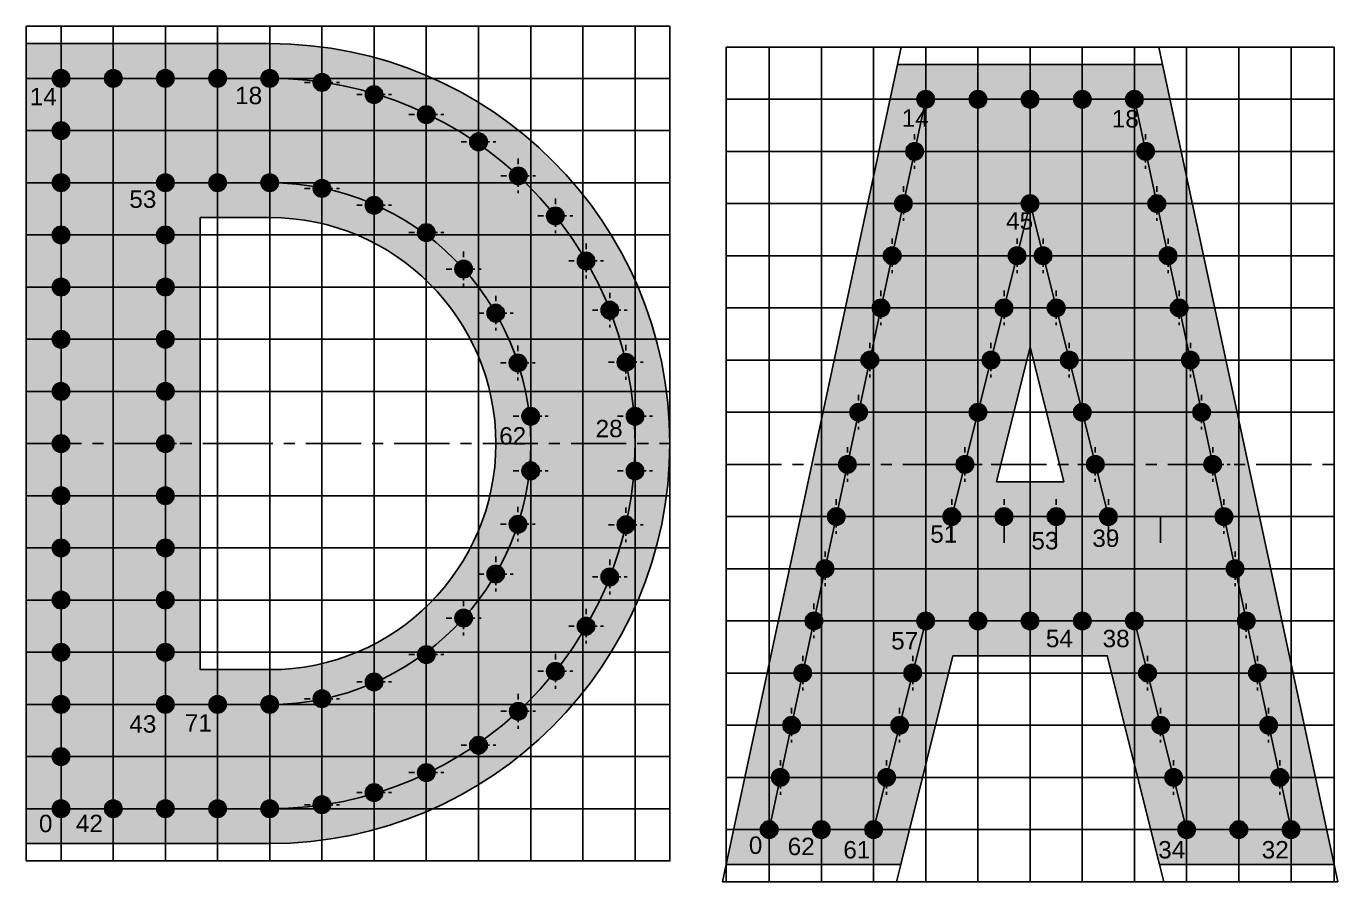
# Model space of a CAD drawing. Header units: millimetres. Extents: x 155 to 302, y -8 to 52.
# Drawn here: x 227.98 to 265.68, y -0.92 to 23.68 of the extents above; entities that cross this region are included whole.
import ezdxf

# ---------------------------------------------------------------- set-up
doc = ezdxf.new("R2010")
doc.units = ezdxf.units.MM
doc.linetypes.add('CENTER', pattern=[50.8, 31.75, -6.35, 6.35, -6.35])
for name, color, linetype in [('LetterBounds', 192, 'Continuous'), ('LetterFill', 7, 'Continuous'), ('LetterOutlines', 61, 'Continuous'), ('MountingTabs', 254, 'Continuous'), ('PixelCenters', 116, 'Continuous'), ('PixelFill', 22, 'Continuous'), ('PixelGuides', 160, 'Continuous'), ('PixelHoles', 90, 'Continuous'), ('PixelNumbers', 232, 'Continuous'), ('PixelPaths', 211, 'Continuous')]:
    doc.layers.add(name, color=color, linetype=linetype)
doc.styles.add('Annotative', font='arial.ttf')
doc.styles.get("Standard").update_dxf_attribs({"font": 'arial.ttf'})

# ---------------------------------------------------------------- blocks, each defined once
blk = doc.blocks.new('Pixel')
at = {"layer": 'PixelFill'}
h = blk.add_hatch(color=256, dxfattribs=at)
h.paths.add_polyline_path([(0.25, 0, 0.414214), (0, 0.25), (0, 0)])
h.paths.add_polyline_path([(-0.25, 0), (0, 0), (0, 0.25, 0.414214)])
h.paths.add_polyline_path([(0, -0.25), (0, 0), (-0.25, 0, 0.414214)])
h.paths.add_polyline_path([(0, -0.25, 0.414214), (0.25, 0), (0, 0)])
h = blk.add_hatch(color=256, dxfattribs=at)
edge = h.paths.add_edge_path()
edge.add_line((0, 0), (0, 0.25))
edge.add_arc((0, 0), 0.25, 90, 180)
edge.add_line((-0.25, 0), (0, 0))
h = blk.add_hatch(color=256, dxfattribs=at)
edge = h.paths.add_edge_path()
edge.add_line((0, -0.25), (0, 0))
edge.add_line((0, 0), (-0.25, 0))
edge.add_arc((0, 0), 0.25, 180, 270)
h = blk.add_hatch(color=256, dxfattribs=at)
edge = h.paths.add_edge_path()
edge.add_line((0, 0), (0.25, 0))
edge.add_arc((0, 0), 0.25, 0, 90)
edge.add_line((0, 0.25), (0, 0))
h = blk.add_hatch(color=256, dxfattribs=at)
edge = h.paths.add_edge_path()
edge.add_line((0, 0), (0, -0.25))
edge.add_arc((0, 0), 0.25, 270, 360)
edge.add_line((0.25, 0), (0, 0))
at = {"layer": 'PixelCenters', "linetype": 'CENTER', "ltscale": 0.005}
for p, q in [((0, 0.5), (0, -0.5)), ((-0.5, 0), (0.5, 0))]:
    blk.add_line(p, q, dxfattribs=at)
at = {"layer": 'PixelHoles'}
blk.add_circle((0, 0), 0.25, dxfattribs=at)

msp = doc.modelspace()

# ---------------------------------------------------------------- hatches: boundary and pattern name
at = {"layer": 'LetterFill'}
h = msp.add_hatch(color=256, dxfattribs=at)
edge = h.paths.add_edge_path()
edge.add_line((227.982, 23.181), (227.982, 0.181))
edge.add_line((227.982, 0.181), (234.982, 0.181))
edge.add_ellipse((234.982, 11.681), major_axis=(0, 11.5), ratio=1, start_angle=180, end_angle=360)
edge.add_line((234.982, 23.181), (227.982, 23.181))
edge = h.paths.add_edge_path(flags=16)
edge.add_line((232.982, 5.181), (232.982, 18.181))
edge.add_line((232.982, 18.181), (234.982, 18.181))
edge.add_ellipse((234.982, 11.681), major_axis=(0, 6.5), ratio=1, start_angle=180, end_angle=360, ccw=False)
edge.add_line((234.982, 5.181), (232.982, 5.181))
h = msp.add_hatch(color=256, dxfattribs=at)
h.paths.add_polyline_path([(248.1, -0.418), (253.118, -0.418), (254.618, 5.582), (259.056, 5.582), (260.556, -0.418), (265.574, -0.418), (260.645, 22.582), (253.028, 22.582)])
h.paths.add_polyline_path([(257.806, 10.582), (255.868, 10.582), (256.837, 14.459)], flags=16)

# ---------------------------------------------------------------- linework, layer by layer
at = {"layer": 'LetterBounds'}
for points in [[(227.982, 23.681), (246.482, 23.681), (246.482, -0.319), (227.982, -0.319)], [(248.1, 23.082), (265.574, 23.082), (265.574, -0.918), (248.1, -0.918)]]:
    msp.add_lwpolyline(points, close=True, dxfattribs=at)
at = {"layer": 'LetterOutlines'}
for points in [[(234.982, 23.181), (227.982, 23.181), (227.982, 0.181), (234.982, 0.181)], [(234.982, 18.181), (232.982, 18.181), (232.982, 5.181), (234.982, 5.181)]]:
    msp.add_lwpolyline(points, dxfattribs=at)
for points in [[(248.1, -0.418), (253.118, -0.418), (254.618, 5.582), (259.056, 5.582), (260.556, -0.418), (265.574, -0.418), (260.645, 22.582), (253.028, 22.582)], [(255.868, 10.582), (257.806, 10.582), (256.837, 14.459)]]:
    msp.add_lwpolyline(points, close=True, dxfattribs=at)
for major_axis in [(0, 11.5), (0, 6.5)]:
    msp.add_ellipse((234.982, 11.681), major_axis=major_axis, ratio=1, start_param=3.141593, end_param=6.283185, dxfattribs=at)
at = {"layer": 'MountingTabs'}
for p, q in [((253.135, 23.082), (253.028, 22.582)), ((260.538, 23.082), (260.645, 22.582)), ((248.1, -0.418), (247.993, -0.918)), ((253.118, -0.418), (248.1, -0.418)), ((252.993, -0.918), (253.118, -0.418)), ((260.681, -0.918), (260.556, -0.418)), ((260.556, -0.418), (265.574, -0.418)), ((265.574, -0.418), (265.681, -0.918)), ((247.993, -0.918), (252.993, -0.918))]:
    msp.add_line(p, q, dxfattribs=at)
for points in [[(260.538, 23.082), (253.135, 23.082)], [(253.028, 22.582), (260.645, 22.582)], [(260.556, -0.418), (265.574, -0.418)], [(265.681, -0.918), (260.681, -0.918)]]:
    msp.add_lwpolyline(points, dxfattribs=at)
at = {"layer": 'PixelGuides'}
for p, q in [((228.982, -0.319), (228.982, 23.681)), ((230.482, -0.319), (230.482, 23.681)), ((231.982, -0.319), (231.982, 23.681)), ((233.482, -0.319), (233.482, 23.681)), ((234.982, -0.319), (234.982, 23.681)), ((236.482, -0.319), (236.482, 23.681)), ((237.982, -0.319), (237.982, 23.681)), ((239.482, -0.319), (239.482, 23.681)), ((240.982, -0.319), (240.982, 23.681)), ((242.482, -0.319), (242.482, 23.681)), ((243.982, -0.319), (243.982, 23.681)), ((245.482, -0.319), (245.482, 23.681)), ((249.337, -0.918), (249.337, 23.082)), ((250.837, -0.418), (250.837, 23.082)), ((250.837, -0.918), (250.837, 23.082)), ((252.337, -0.918), (252.337, 23.082)), ((253.837, -0.918), (253.837, 23.082)), ((255.337, -0.918), (255.337, 23.082)), ((256.837, -0.918), (256.837, 23.082)), ((258.337, -0.918), (258.337, 23.082)), ((259.837, -0.918), (259.837, 23.082)), ((261.337, -0.918), (261.337, 23.082)), ((262.837, -0.918), (262.837, 23.082)), ((264.337, -0.918), (264.337, 23.082)), ((227.982, 22.181), (233.482, 22.181)), ((233.482, 22.181), (246.482, 22.181)), ((248.1, 21.582), (265.574, 21.582)), ((227.982, 20.681), (233.482, 20.681)), ((233.482, 20.681), (246.482, 20.681)), ((248.1, 20.082), (265.574, 20.082)), ((227.982, 19.181), (233.482, 19.181)), ((233.482, 19.181), (246.482, 19.181)), ((248.1, 18.582), (265.574, 18.582)), ((227.982, 17.681), (233.482, 17.681)), ((233.482, 17.681), (246.482, 17.681)), ((248.1, 17.082), (265.574, 17.082)), ((227.982, 16.181), (233.482, 16.181)), ((233.482, 16.181), (246.482, 16.181)), ((248.1, 15.582), (265.574, 15.582)), ((227.982, 14.681), (233.482, 14.681)), ((233.482, 14.681), (246.482, 14.681)), ((248.1, 14.082), (265.574, 14.082)), ((227.982, 13.181), (233.482, 13.181)), ((233.482, 13.181), (246.482, 13.181)), ((248.1, 12.582), (265.574, 12.582)), ((227.982, 10.181), (233.482, 10.181)), ((233.482, 10.181), (246.482, 10.181)), ((248.1, 9.582), (265.574, 9.582)), ((253.837, 9.582), (254.587, 9.582)), ((254.587, 9.582), (254.587, 8.832)), ((256.837, 9.582), (256.087, 9.582)), ((256.087, 9.582), (256.087, 8.832)), ((258.337, 9.582), (257.587, 9.582)), ((257.587, 9.582), (257.587, 8.832)), ((258.337, 9.582), (259.087, 9.582)), ((259.087, 9.582), (259.087, 8.832)), ((261.337, 9.582), (260.587, 9.582)), ((260.587, 9.582), (260.587, 8.832)), ((227.982, 8.681), (233.482, 8.681)), ((233.482, 8.681), (246.482, 8.681)), ((248.1, 8.082), (265.574, 8.082)), ((227.982, 7.181), (233.482, 7.181)), ((233.482, 7.181), (246.482, 7.181)), ((248.1, 6.582), (265.574, 6.582)), ((227.982, 5.681), (233.482, 5.681)), ((233.482, 5.681), (246.482, 5.681)), ((248.1, 5.082), (265.574, 5.082)), ((227.982, 4.181), (233.482, 4.181)), ((233.482, 4.181), (246.482, 4.181)), ((248.1, 3.582), (265.574, 3.582)), ((227.982, 2.681), (233.482, 2.681)), ((233.482, 2.681), (246.482, 2.681)), ((248.1, 2.082), (265.574, 2.082)), ((227.982, 1.181), (233.482, 1.181)), ((233.482, 1.181), (246.482, 1.181)), ((248.1, 0.582), (265.574, 0.582))]:
    msp.add_line(p, q, dxfattribs=at)
at = {"layer": 'PixelGuides', "color": 180, "linetype": 'CENTER', "ltscale": 0.05}
for p, q in [((227.982, 11.681), (233.482, 11.681)), ((233.482, 11.681), (246.482, 11.681)), ((248.1, 11.082), (265.574, 11.082))]:
    msp.add_line(p, q, dxfattribs=at)
at = {"layer": 'PixelHoles'}
for centre in [(261.765, 12.582), (262.087, 11.082), (259.087, 9.582)]:
    msp.add_circle(centre, 0.25, dxfattribs=at)
at = {"layer": 'PixelPaths'}
for points in [[(234.982, 22.181), (228.982, 22.181), (228.982, 1.181), (234.982, 1.181)], [(234.982, 19.181), (231.982, 19.181), (231.982, 4.181), (234.982, 4.181)]]:
    msp.add_lwpolyline(points, dxfattribs=at)
for points in [[(249.337, 0.582), (252.337, 0.582), (253.837, 6.582), (259.837, 6.582), (261.337, 0.582), (264.337, 0.582), (259.837, 21.582), (253.837, 21.582)], [(254.587, 9.582), (259.087, 9.582), (256.837, 18.582)]]:
    msp.add_lwpolyline(points, close=True, dxfattribs=at)
for major_axis in [(0, 10.5), (0, 7.5)]:
    msp.add_ellipse((234.982, 11.681), major_axis=major_axis, ratio=1, start_param=3.141593, end_param=6.283185, dxfattribs=at)

# ---------------------------------------------------------------- block references
at = {"layer": 'PixelHoles'}
for p in [(228.982, 22.181), (230.482, 22.181), (231.982, 22.181), (233.482, 22.181), (234.982, 22.181), (236.482, 22.064), (237.982, 21.715), (253.837, 21.582), (255.337, 21.582), (256.837, 21.582), (258.337, 21.582), (259.837, 21.582), (239.482, 21.141), (228.982, 20.681), (240.982, 20.357), (253.515, 20.082), (260.158, 20.082), (228.982, 19.181), (231.982, 19.181), (233.482, 19.181), (234.982, 19.181), (242.124, 19.378), (236.482, 19.017), (237.982, 18.533), (253.194, 18.582), (256.837, 18.582), (260.48, 18.582), (243.191, 18.228), (228.982, 17.681), (231.982, 17.681), (239.482, 17.749), (244.075, 16.931), (252.872, 17.082), (256.462, 17.082), (257.212, 17.082), (260.801, 17.082), (240.555, 16.7), (228.982, 16.181), (231.982, 16.181), (241.477, 15.431), (244.756, 15.517), (252.551, 15.582), (256.087, 15.582), (257.587, 15.582), (261.122, 15.582), (228.982, 14.681), (231.982, 14.681), (242.115, 13.999), (245.219, 14.018), (252.23, 14.082), (255.712, 14.082), (257.962, 14.082), (261.444, 14.082), (228.982, 13.181), (231.982, 13.181), (242.482, 12.465), (245.482, 12.466), (251.908, 12.582), (255.337, 12.582), (258.337, 12.582), (261.765, 12.582), (228.982, 11.681), (231.982, 11.681), (242.482, 10.897), (245.482, 10.896), (251.587, 11.082), (254.962, 11.082), (258.712, 11.082), (262.087, 11.082), (228.982, 10.181), (231.982, 10.181), (242.115, 9.363), (245.219, 9.345), (251.265, 9.582), (254.587, 9.582), (256.087, 9.582), (257.587, 9.582), (259.087, 9.582), (262.408, 9.582), (228.982, 8.681), (231.982, 8.681), (241.477, 7.931), (244.756, 7.845), (250.944, 8.082), (262.73, 8.082), (228.982, 7.181), (231.982, 7.181), (240.555, 6.663), (244.075, 6.431), (250.622, 6.582), (253.837, 6.582), (255.337, 6.582), (256.837, 6.582), (258.337, 6.582), (259.837, 6.582), (263.051, 6.582), (228.982, 5.681), (231.982, 5.681), (239.482, 5.613), (237.982, 4.829), (243.191, 5.134), (250.301, 5.082), (253.462, 5.082), (260.212, 5.082), (263.372, 5.082), (228.982, 4.181), (231.982, 4.181), (233.482, 4.181), (234.982, 4.181), (236.482, 4.345), (242.124, 3.984), (249.98, 3.582), (253.087, 3.582), (260.587, 3.582), (263.694, 3.582), (240.982, 3.006), (228.982, 2.681), (239.482, 2.221), (249.658, 2.082), (252.712, 2.082), (260.962, 2.082), (264.015, 2.082), (237.982, 1.648), (228.982, 1.181), (230.482, 1.181), (231.982, 1.181), (233.482, 1.181), (234.982, 1.181), (236.482, 1.298), (249.337, 0.582), (250.837, 0.582), (252.337, 0.582), (261.337, 0.582), (262.837, 0.582), (264.337, 0.582)]:
    msp.add_blockref('Pixel', p, dxfattribs=at)

# ---------------------------------------------------------------- texts
at = {"layer": 'PixelNumbers', "style": 'Annotative'}
for s, p in [('14', (228.084, 21.409)), ('18', (233.987, 21.44)), ('53', (230.945, 18.458)), ('62', (241.577, 11.652)), ('28', (244.348, 11.863)), ('43', (230.945, 3.37)), ('71', (232.541, 3.4)), ('0', (228.347, 0.508)), ('42', (229.409, 0.509))]:
    msp.add_text(s, height=0.5, dxfattribs=at).set_placement(p)
at = {"layer": 'PixelNumbers'}
for s, p in [('14', (253.148, 20.791)), ('18', (259.186, 20.771)), ('45', (256.147, 17.834)), ('51', (253.968, 8.831)), ('53', (256.874, 8.639)), ('39', (258.626, 8.711)), ('57', (252.844, 5.762)), ('54', (257.29, 5.826)), ('38', (258.921, 5.826)), ('0', (248.753, -0.117)), ('62', (249.869, -0.151)), ('61', (251.468, -0.247)), ('34', (260.52, -0.247)), ('32', (263.495, -0.247))]:
    msp.add_text(s, height=0.5, dxfattribs=at).set_placement(p)

doc.saveas('drawing.dxf')
